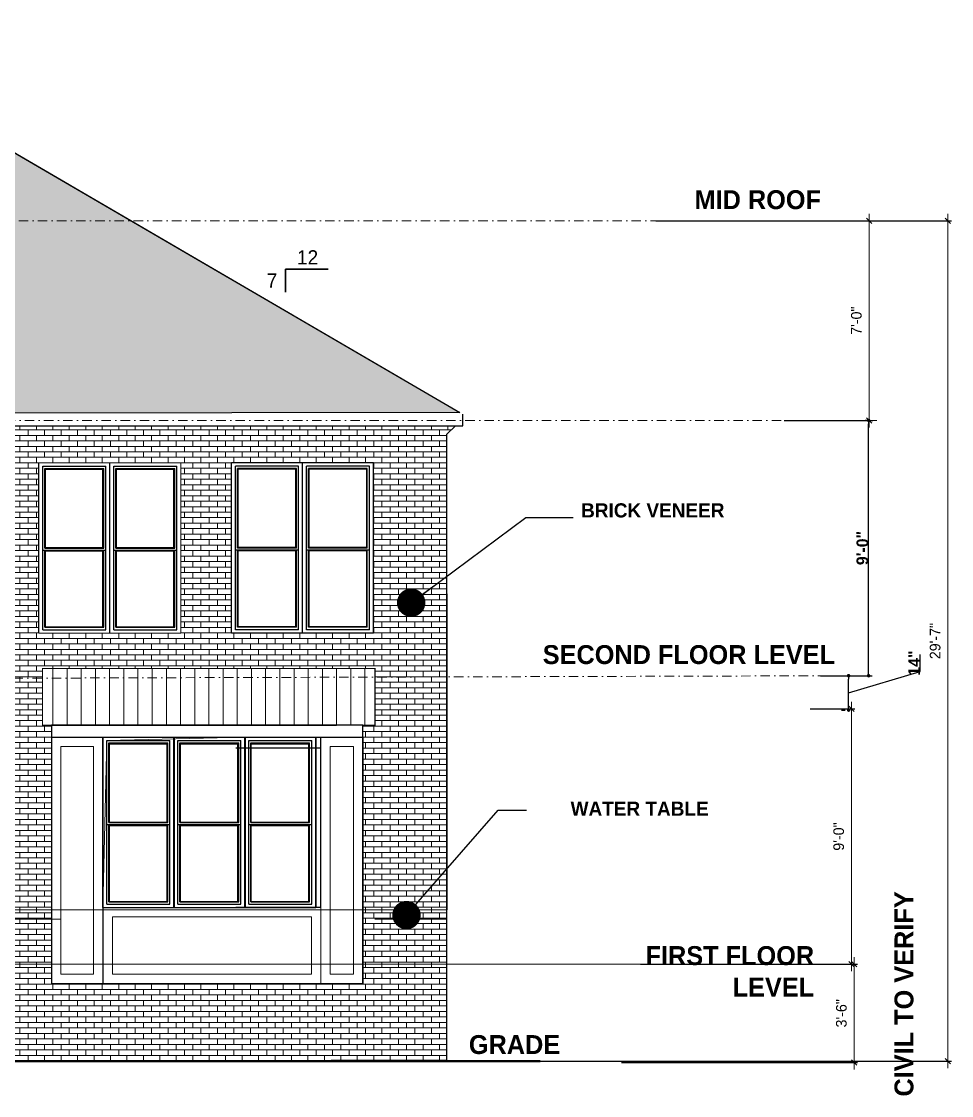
# Model space of a CAD drawing. Extents: x 4834 to 83801, y -13735 to 32221.
# Drawn here: x 12114.5 to 12507.9, y -11950.2 to -11496 of the extents above; entities that cross this region are included whole.
import ezdxf

# ---------------------------------------------------------------- set-up
doc = ezdxf.new("R2010")
doc.units = 0
doc.header["$LTSCALE"] = 8
doc.header["$MEASUREMENT"] = 0
for name, pattern in [('AUDIT_D_160304085750-1', [0]), ('DASHDOT', [1, 0.5, -0.25, 0, -0.25]), ('HIDDEN', [0.375, 0.25, -0.125])]:
    doc.linetypes.add(name, pattern=pattern)
doc.layers.get('0').update_dxf_attribs({"lineweight": 9})
doc.layers.get('DefPoints').update_dxf_attribs({"color": 17})
for name, color, linetype in [('1-N-FRAMING-TXT', 4, 'Continuous'), ('A-WALL-PATT-I', 1, 'Continuous'), ('AC_NOTES', 7, 'Continuous'), ('WINDOWS', 2, 'Continuous')]:
    doc.layers.add(name, color=color, linetype=linetype)
for name, color, linetype, lineweight in [('A-LIGHT+', 133, 'Continuous', 9), ('A-WALL', 7, 'Continuous', 40), ('D-Pavilion', 200, 'AUDIT_D_160304085750-1', 0), ('DIM', 8, 'Continuous', 5), ('DIMENSION', 9, 'Continuous', 9), ('hatch', 8, 'Continuous', 13), ('railing', 23, 'Continuous', 15)]:
    doc.layers.add(name, color=color, linetype=linetype, lineweight=lineweight)
doc.layers.add('ELEVATION', color=7, linetype='Continuous', lineweight=25, true_color=0xdda54b)
doc.layers.add('level', color=7, linetype='HIDDEN', lineweight=15, true_color=0x987172)
doc.layers.add('FT-Text', color=7, linetype='Continuous', true_color=0x4f4527)
doc.styles.add('1-4TXT', font='cityb___.ttf', dxfattribs={"height": 5})
doc.styles.get("Standard").update_dxf_attribs({"font": 'stylu.ttf'})
doc.dimstyles.new('1-4SCALE', dxfattribs={"dimscale": 0.5, "dimtxt": 5, "dimasz": 3, "dimexe": 3, "dimexo": 6, "dimgap": 0.0625, "dimtad": 1, "dimdec": 3, "dimrnd": 0.125, "dimzin": 3, "dimdsep": 46, "dimlunit": 4, "dimtxsty": '1-4TXT', "dimblk1": 'DOT', "dimblk2": 'DOT', "dimsah": 1, "dimcen": 2, "dimadec": 0, "dimazin": 0, "dimtfac": 1, "dimtdec": 3, "dimtofl": 0, "dimtmove": 0, "dimatfit": 3, "dimldrblk": 'DOT', "dimfxl": 1, "dimtolj": 1, "dimtzin": 0, "dimarcsym": 0})
doc.dimstyles.new('Forum 24', dxfattribs={"dimscale": 24, "dimtxt": 0.1875, "dimasz": 0.09375, "dimexe": 0.0625, "dimexo": 0.0625, "dimgap": 0.125, "dimtad": 1, "dimdec": 4, "dimrnd": 1, "dimzin": 7, "dimdsep": 46, "dimlunit": 4, "dimtxsty": 'Standard', "dimblk": 'OBLIQUE', "dimblk1": 'DIMTICK', "dimblk2": 'OBLIQUE', "dimcen": -0.0625, "dimdle": 0.125, "dimclrd": 256, "dimclre": 256, "dimclrt": 256, "dimadec": 0, "dimazin": 0, "dimtfac": 1, "dimtdec": 4, "dimtmove": 1, "dimatfit": 3, "dimfxl": 0.0625, "dimtvp": 1.2, "dimfrac": 2, "dimtolj": 1, "dimtzin": 7, "dimlwd": 13, "dimarcsym": 0})

# ---------------------------------------------------------------- blocks, each defined once
blk = doc.blocks.new('_Dot')
at = {"color": 0, "linetype": 'ByBlock', "lineweight": -2}
blk.add_line((-0.5, 0), (-1, 0), dxfattribs=at)
at = {"color": 0, "linetype": 'ByBlock', "lineweight": 0, "const_width": 0.5}
blk.add_lwpolyline([(-0.25, 0, 1), (0.25, 0, 1)], format="xyb", close=True, dxfattribs=at)
blk = doc.blocks.new('_Oblique')
at = {"color": 0, "linetype": 'ByBlock', "lineweight": -2}
blk.add_line((-0.5, -0.5), (0.5, 0.5), dxfattribs=at)
blk = doc.blocks.new('*D2708')
at = {"layer": 'DefPoints', "color": 0, "transparency": 16777216}
for p in [(12446.60828859363, -11786.71509509522), (12465.5314247376, -11786.71509509522), (12465.53142473769, -11894.71509509522)]:
    blk.add_point(p, dxfattribs=at)
at = {"layer": 'DIM', "lineweight": -2, "transparency": 16777216}
blk.add_line((12448.10828859363, -11786.71509509522), (12467.0314247376, -11786.71509509522), dxfattribs=at)
at = {"layer": 'DIM', "lineweight": 13, "transparency": 16777216}
blk.add_line((12465.5314247376, -11897.71509509522), (12465.5314247376, -11783.71509509522), dxfattribs=at)
at = {"layer": 'DIM', "lineweight": 13, "transparency": 16777216, "xscale": 2.25, "yscale": 2.25, "zscale": 2.25}
for p, rotation in [((12465.5314247376, -11786.71509509522), 90), ((12465.5314247376, -11894.71509509522), 270)]:
    blk.add_blockref('_Oblique', p, dxfattribs=dict(at, rotation=rotation))
at = {"layer": 'DIM', "transparency": 16777216, "insert": (12460.19083176541, -11840.71509509522), "char_height": 4.5, "attachment_point": 5, "rotation": 90}
blk.add_mtext('\\A1;9\'-0"', dxfattribs=at)
blk = doc.blocks.new('DIMTICK')
for p, q in [((-1, 0), (1, -4.440892098500626e-16)), ((0, 1), (0, -1))]:
    blk.add_line(p, q)
at = {"const_width": 0.1414213562373096}
blk.add_lwpolyline([(0.7071067811865477, 0.7071067811865475), (-0.7071067811865475, -0.7071067811865477)], dxfattribs=at)
blk = doc.blocks.new('*D2709')
at = {"layer": 'DefPoints', "color": 0, "linetype": 'ByBlock', "transparency": 16777216}
for p in [(12449.43750943191, -11772.71509509522), (12464.3629805848, -11772.71509509522), (12464.36298058488, -11787.25061460767)]:
    blk.add_point(p, dxfattribs=at)
at = {"layer": 'DIMENSION', "color": 0, "linetype": 'ByBlock', "lineweight": -2, "transparency": 16777216}
for p, q in [((12494.66449747959, -11770.94804165571), (12494.66449747959, -11763.74357403429)), ((12452.43750943191, -11772.71509509522), (12465.8629805848, -11772.71509509522)), ((12464.3629805848, -11779.98285485144), (12494.66449747959, -11770.94804165571)), ((12464.3629805848, -11785.75061460767), (12464.3629805848, -11774.21509509522)), ((12461.36298058488, -11787.25061460767), (12462.8629805848, -11787.25061460767))]:
    blk.add_line(p, q, dxfattribs=at)
at = {"layer": 'DIMENSION', "color": 0, "linetype": 'ByBlock', "lineweight": -2, "transparency": 16777216, "xscale": 1.5, "yscale": 1.5, "zscale": 1.5}
for p, rotation in [((12464.3629805848, -11772.71509509522), 90), ((12464.3629805848, -11787.25061460767), 270)]:
    blk.add_blockref('_Dot', p, dxfattribs=dict(at, rotation=rotation))
at = {"layer": 'DIMENSION', "color": 0, "linetype": 'ByBlock', "transparency": 16777216, "insert": (12492.07409430399, -11767.345807845), "char_height": 5, "attachment_point": 5, "rotation": 90, "style": '1-4TXT'}
blk.add_mtext('\\A1;14"', dxfattribs=at)
blk = doc.blocks.new('*D2710')
at = {"layer": 'DefPoints', "color": 0, "linetype": 'ByBlock', "transparency": 16777216}
for p in [(12472.8139369065, -11664.71509509522), (12476.32786188768, -11664.71509509522), (12455.61296504181, -11772.71509509521)]:
    blk.add_point(p, dxfattribs=at)
at = {"layer": 'DIMENSION', "color": 0, "linetype": 'ByBlock', "lineweight": -2, "transparency": 16777216}
for p, q in [((12473.32786188768, -11664.71509509522), (12471.3139369065, -11664.71509509522)), ((12472.8139369065, -11771.21509509521), (12472.8139369065, -11666.21509509522)), ((12458.61296504181, -11772.71509509521), (12474.3139369065, -11772.71509509521))]:
    blk.add_line(p, q, dxfattribs=at)
at = {"layer": 'DIMENSION', "color": 0, "linetype": 'ByBlock', "lineweight": -2, "transparency": 16777216, "xscale": 1.5, "yscale": 1.5, "zscale": 1.5}
for p, rotation in [((12472.8139369065, -11664.71509509522), 90), ((12472.8139369065, -11772.71509509521), 270)]:
    blk.add_blockref('_Dot', p, dxfattribs=dict(at, rotation=rotation))
at = {"layer": 'DIMENSION', "color": 0, "linetype": 'ByBlock', "transparency": 16777216, "insert": (12470.22976038096, -11718.71509509522), "char_height": 5, "attachment_point": 5, "rotation": 90, "style": '1-4TXT'}
blk.add_mtext('\\A1;9\'-0"', dxfattribs=at)
blk = doc.blocks.new('*D2711')
at = {"layer": 'DefPoints', "color": 0, "transparency": 16777216}
for p in [(12398.45370835178, -11580.38696598858), (12473.08528246497, -11580.38696598858), (12435.5713821489, -11664.71509509522)]:
    blk.add_point(p, dxfattribs=at)
at = {"layer": 'DIM', "lineweight": 13, "transparency": 16777216}
blk.add_line((12473.08528246497, -11667.71509509522), (12473.08528246497, -11577.38696598858), dxfattribs=at)
at = {"layer": 'DIM', "lineweight": -2, "transparency": 16777216}
for p, q in [((12399.95370835178, -11580.38696598858), (12474.58528246497, -11580.38696598858)), ((12437.0713821489, -11664.71509509522), (12474.58528246497, -11664.71509509522))]:
    blk.add_line(p, q, dxfattribs=at)
at = {"layer": 'DIM', "lineweight": 13, "transparency": 16777216, "xscale": 2.25, "yscale": 2.25, "zscale": 2.25}
for p, rotation in [((12473.08528246497, -11580.38696598858), 90), ((12473.08528246497, -11664.71509509522), 270)]:
    blk.add_blockref('_Oblique', p, dxfattribs=dict(at, rotation=rotation))
at = {"layer": 'DIM', "transparency": 16777216, "insert": (12467.6573908105, -11622.5510305419), "char_height": 4.5, "attachment_point": 5, "rotation": 90}
blk.add_mtext('\\A1;7\'-0"', dxfattribs=at)
blk = doc.blocks.new('*D2712')
at = {"layer": 'DefPoints', "color": 0, "transparency": 16777216}
for p in [(12374.77643662776, -11894.71509509522), (12366.74383159896, -11936.21509509522), (12466.65642473761, -11936.21509509522)]:
    blk.add_point(p, dxfattribs=at)
at = {"layer": 'DIM', "lineweight": -2, "transparency": 16777216}
for p, q in [((12376.27643662776, -11894.71509509522), (12468.15642473761, -11894.71509509522)), ((12368.24383159896, -11936.21509509522), (12468.15642473761, -11936.21509509522))]:
    blk.add_line(p, q, dxfattribs=at)
at = {"layer": 'DIM', "lineweight": 13, "transparency": 16777216}
blk.add_line((12466.65642473761, -11891.71509509522), (12466.65642473761, -11939.21509509522), dxfattribs=at)
at = {"layer": 'DIM', "lineweight": 13, "transparency": 16777216, "xscale": 2.25, "yscale": 2.25, "zscale": 2.25}
for p, rotation in [((12466.65642473761, -11894.71509509522), 90), ((12466.65642473761, -11936.21509509522), 270)]:
    blk.add_blockref('_Oblique', p, dxfattribs=dict(at, rotation=rotation))
at = {"layer": 'DIM', "transparency": 16777216, "insert": (12461.32242034522, -11915.46509509522), "char_height": 4.5, "attachment_point": 5, "rotation": 90}
blk.add_mtext('\\A1;3\'-6"', dxfattribs=at)
blk = doc.blocks.new('*D2713')
at = {"layer": 'DefPoints', "color": 0, "transparency": 16777216}
for p in [(12381.3459320087, -11580.38696598858), (11992.35349772622, -11935.71509509522), (12506.39225680214, -11935.71509509522)]:
    blk.add_point(p, dxfattribs=at)
at = {"layer": 'DIM', "lineweight": 13, "transparency": 16777216}
blk.add_line((12506.39225680214, -11577.38696598858), (12506.39225680214, -11938.71509509522), dxfattribs=at)
at = {"layer": 'DIM', "lineweight": -2, "transparency": 16777216}
for p, q in [((12382.8459320087, -11580.38696598858), (12507.89225680214, -11580.38696598858)), ((11993.85349772622, -11935.71509509522), (12507.89225680214, -11935.71509509522))]:
    blk.add_line(p, q, dxfattribs=at)
at = {"layer": 'DIM', "lineweight": 13, "transparency": 16777216, "xscale": 2.25, "yscale": 2.25, "zscale": 2.25}
for p, rotation in [((12506.39225680214, -11580.38696598858), 90), ((12506.39225680214, -11935.71509509522), 270)]:
    blk.add_blockref('_Oblique', p, dxfattribs=dict(at, rotation=rotation))
at = {"layer": 'DIM', "transparency": 16777216, "insert": (12500.98083659716, -11758.0510305419), "char_height": 4.5, "attachment_point": 5, "rotation": 90}
blk.add_mtext('\\A1;29\'-7"', dxfattribs=at)

msp = doc.modelspace()

# ---------------------------------------------------------------- hatches: boundary and pattern name
at = {"layer": 'A-LIGHT+'}
h = msp.add_hatch(dxfattribs=at)
h.set_pattern_fill('_USER', color=1, scale=6, angle=90, pattern_type=0)
h.set_pattern_definition([(90, (-11656.20085578903, 341.3856901252543), (-6, 3.673940397442059e-16), [])])
h.paths.add_polyline_path([(12123.44589708126, -11793.67620018803), (12123.44589708126, -11769.67620018803), (12264.04591706365, -11769.67620018803), (12264.04591706365, -11793.64682631501), (12258.97146380728, -11793.64682631501)])
at = {"layer": 'A-WALL-PATT-I', "lineweight": 0, "ltscale": 0.5}
h = msp.add_hatch(dxfattribs=at)
h.set_pattern_fill('AR-BRSTD', color=8, scale=0.87)
h.set_pattern_definition([(0, (0, 0), (0, 2.32029), []), (90, (0, 0), (-3.48, 2.32029), [2.32029, -2.32029])])
h.paths.add_polyline_path([(12258.97146380728, -11902.96915370772), (12127.23039069456, -11902.96915370772), (12127.23039069456, -11793.67620018803), (12258.97146380728, -11793.67620018803)], flags=16)
h.paths.add_polyline_path([(12123.44589708126, -11793.67620018803), (12123.44589708126, -11769.67620018803), (12264.04591706365, -11769.67620018803), (12264.04591706365, -11793.64682631501), (12258.97146380728, -11793.64682631501)], flags=16)
h.paths.add_polyline_path([(12263.3508150938, -11754.65259509521), (12203.3508150938, -11754.65259509521), (12203.3508150938, -11682.61705007152), (12263.3508150938, -11682.61705007152)], flags=16)
h.paths.add_polyline_path([(12181.88468573727, -11754.65259509521), (12121.88468573727, -11754.65259509521), (12121.88468573727, -11682.61705007152), (12181.88468573727, -11682.61705007152)], flags=16)
h.paths.add_polyline_path([(12294.39521540936, -11935.10816381559), (12294.39521540936, -11670.54449740053), (12298.12996503824, -11667.05069936061), (12098.39496309084, -11667.05069936061), (12098.39496309084, -11871.67451452649), (12100.92701916, -11871.67451452649), (12100.92701916, -11875.92150486411), (12098.39496309084, -11875.92150486411), (12098.39496309084, -11935.71509509521)])
at = {"layer": 'hatch', "linetype": 'ByBlock'}
h = msp.add_hatch(dxfattribs=at)
h.set_pattern_fill('AR-RSHKE', color=36, scale=0.65, style=0)
h.set_pattern_definition([(0, (-2408.646115799202, -17855.03662917204), (16.575, 7.800000000000001), [3.9, -3.25, 4.55, -1.95, 5.850000000000001, -2.6]), (0, (-2404.746115799202, -17854.71162917204), (16.575, 7.800000000000001), [3.25, -12.35, 2.6, -3.9]), (0, (-2396.946115799202, -17855.52412917204), (16.575, 7.800000000000001), [1.95, -20.15]), (90, (-2408.646115799202, -17855.03662917204), (-5.525, 7.800000000000001), [7.475000000000001, -23.725]), (90, (-2404.746115799202, -17855.03662917204), (-5.525, 7.800000000000001), [7.3125, -23.8875]), (90, (-2401.496115799202, -17855.03662917204), (-5.525, 7.800000000000001), [6.825, -24.375]), (90, (-2396.946115799202, -17855.52412917204), (-5.525, 7.800000000000001), [7.475000000000001, -23.725]), (90, (-2394.996115799202, -17855.52412917204), (-5.525, 7.800000000000001), [7.475000000000001, -23.725]), (90, (-2389.146115799202, -17855.03662917204), (-5.525, 7.800000000000001), [7.15, -24.05])])
h.paths.add_polyline_path([(12299.86332516934, -11661.40234084454), (12016.35554874269, -11496.02280459567), (11734.54491400301, -11496.26318955697), (11574.21637767818, -11589.78816907979), (11698.097539947, -11662.05218040327), (11852.99032430147, -11662.05218040327), (11982.26561507243, -11586.64159412021), (12107.03089506339, -11661.66950266882)])

# ---------------------------------------------------------------- linework, layer by layer
at = {"layer": '1-N-FRAMING-TXT'}
for p, q in [((12258.97146380728, -11793.67620018803), (12127.23039069456, -11793.67620018803)), ((12127.23039069456, -11902.96915370772), (12258.97146380728, -11902.96915370772))]:
    msp.add_line(p, q, dxfattribs=at)
at = {"layer": 'A-LIGHT+'}
for points in [[(12299.86332516934, -11661.40234084454), (12016.35554874269, -11496.02280459567), (11734.54491400301, -11496.26318955697), (11574.21637767818, -11589.78816907979), (11698.097539947, -11662.05218040327), (11852.99032430147, -11662.05218040327), (11982.26561507243, -11586.64159412021), (12107.03089506339, -11661.66950266882)], [(12294.39521540936, -11935.10816381559), (12294.39521540936, -11670.54449740053), (12298.12996503824, -11667.05069936061), (12098.39496309084, -11667.05069936061), (12098.39496309084, -11871.67451452649), (12100.92701916, -11871.67451452649), (12100.92701916, -11875.92150486411), (12098.39496309084, -11875.92150486411), (12098.39496309084, -11935.71509509521)], [(12258.97146380728, -11902.96915370772), (12127.23039069456, -11902.96915370772), (12127.23039069456, -11793.67620018803), (12258.97146380728, -11793.67620018803)]]:
    msp.add_lwpolyline(points, close=True, dxfattribs=at)
at = {"layer": 'AC_NOTES', "lineweight": 30}
for p, q in [((12244.18854742009, -11600.76775686647), (12226.18854742009, -11600.76775686647)), ((12226.18854742009, -11600.76775686647), (12226.18854742009, -11610.51775686647))]:
    msp.add_line(p, q, dxfattribs=at)
at = {"layer": 'D-Pavilion', "color": 252, "lineweight": 0}
msp.add_line((12458.18041824516, -11894.71509509521), (11456.33521540937, -11894.71509509524), dxfattribs=at)
at = {"layer": 'DIM'}
for points in [[(12181.88468573727, -11754.65259509521), (12121.88468573727, -11754.65259509521), (12121.88468573727, -11682.61705007152), (12181.88468573727, -11682.61705007152)], [(12151.88468573727, -11754.65259509521), (12121.88468573727, -11754.65259509521), (12121.88468573727, -11682.61705007152), (12151.88468573727, -11682.61705007152)], [(12151.88468573727, -11754.65259509521), (12121.88468573727, -11754.65259509521), (12121.88468573727, -11682.61705007152), (12151.88468573727, -11682.61705007152)], [(12263.3508150938, -11754.65259509521), (12203.3508150938, -11754.65259509521), (12203.3508150938, -11682.61705007152), (12263.3508150938, -11682.61705007152)], [(12233.3508150938, -11754.65259509521), (12203.3508150938, -11754.65259509521), (12203.3508150938, -11682.61705007152), (12233.3508150938, -11682.61705007152)], [(12239.21574322681, -11870.71509509521), (12148.98090007958, -11870.71509509521), (12148.98090007958, -11798.67955007152), (12239.21574322681, -11798.67955007152)], [(12208.98090007958, -11870.71509509521), (12148.98090007958, -11870.71509509521), (12150.64707306536, -11800.12356665919), (12208.98090007958, -11798.67955007152)], [(12178.98090007958, -11870.71509509521), (12148.98090007958, -11870.71509509521), (12148.98090007958, -11798.67955007152), (12178.98090007958, -11798.67955007152)], [(12239.21574322681, -11870.71509509521), (12148.98090007958, -11870.71509509521), (12148.98090007958, -11798.67955007152), (12239.21574322681, -11798.67955007152)]]:
    msp.add_lwpolyline(points, close=True, dxfattribs=at)
at = {"layer": 'ELEVATION'}
for p, q in [((12016.35554874269, -11496.02280459567), (12299.86332516934, -11661.40234084454)), ((12286.84545237618, -11732.53198005937), (12286.83422317943, -11732.53198005937))]:
    msp.add_line(p, q, dxfattribs=at)
at = {"layer": 'ELEVATION', "color": 6}
for p, q in [((12298.12996503824, -11667.05069936061), (12301.16149592564, -11667.05069936061)), ((12294.39521540936, -11738.11766465618), (12294.39521540936, -11871.67451452649)), ((12127.23039069456, -11793.67620018803), (12127.23039069456, -11902.96915370772)), ((12258.97146380728, -11902.96915370772), (12258.97146380728, -11793.67620018803)), ((12127.23039069456, -11798.67955007152), (12258.97146380728, -11798.67955007152))]:
    msp.add_line(p, q, dxfattribs=at)
at = {"layer": 'ELEVATION'}
for points in [[(12299.86332516934, -11661.40234084454), (12107.03089506339, -11661.66950266882)], [(12107.16739672944, -11667.05069936061), (12298.12996503824, -11667.05069936061)], [(12121.88468573727, -11754.65259509521), (12121.88468573727, -11682.61705007152)], [(12151.88468573727, -11754.65259509521), (12151.88468573727, -11682.61705007152)], [(12151.88468573727, -11754.65259509521), (12151.88468573727, -11682.61705007152)], [(12151.88468573727, -11754.65259509521), (12151.88468573727, -11682.61705007152)], [(12203.3508150938, -11754.65259509521), (12203.3508150938, -11682.61705007152)], [(12233.3508150938, -11682.61705007152), (12203.3508150938, -11682.61705007152)], [(12203.3508150938, -11754.65259509521), (12203.3508150938, -11682.61705007152)], [(12233.3508150938, -11754.65259509521), (12233.3508150938, -11682.61705007152)], [(12263.3508150938, -11682.61705007152), (12233.3508150938, -11682.61705007152)], [(12233.3508150938, -11754.65259509521), (12233.3508150938, -11682.61705007152)], [(12233.3508150938, -11754.65259509521), (12233.3508150938, -11682.61705007152)], [(12263.3508150938, -11754.65259509521), (12263.3508150938, -11682.61705007152)], [(12233.3508150938, -11754.65259509521), (12203.3508150938, -11754.65259509521)], [(12263.3508150938, -11754.65259509521), (12233.3508150938, -11754.65259509521)], [(12148.98090007958, -11870.71509509521), (12148.98090007958, -11798.67955007152)], [(12148.98090007958, -11798.67955007152), (12178.98090007958, -11798.67955007152)], [(12148.98090007958, -11870.71509509521), (12148.98090007958, -11798.67955007152)], [(12148.98090007958, -11798.67955007152), (12205.14336808299, -11798.67955007152)], [(12148.98090007958, -11870.71509509521), (12148.98090007958, -11798.67955007152)], [(12148.98090007958, -11798.67955007152), (12178.98090007958, -11798.67955007152)], [(12178.95707492735, -11870.71509509521), (12178.95707492735, -11798.67955007152)], [(12178.98090007958, -11870.71509509521), (12178.98090007958, -11798.67955007152)], [(12178.98090007958, -11798.67955007152), (12208.98090007958, -11798.67955007152)], [(12178.98090007958, -11870.71509509521), (12178.98090007958, -11798.67955007152)], [(12179.23956837903, -11870.71509509521), (12179.23956837903, -11798.67955007152)], [(12208.95707492735, -11870.71509509521), (12208.95707492735, -11798.67955007152)], [(12208.95707492735, -11798.67955007152), (12238.95707492735, -11798.67955007152)], [(12208.98090007958, -11870.71509509521), (12208.98090007958, -11798.67955007152)], [(12209.23956837903, -11870.71509509521), (12209.23956837903, -11798.67955007152)], [(12238.95707492735, -11870.71509509521), (12238.95707492735, -11798.67955007152)], [(12239.21574322681, -11870.71509509521), (12239.21574322681, -11798.67955007152)], [(12241.14336808299, -11870.71509509521), (12241.14336808299, -11798.67955007152)], [(12241.14336808299, -11803.37528426688), (12205.14336808299, -11803.37528426688)], [(12148.98090007958, -11870.71509509521), (12178.98090007958, -11870.71509509521)], [(12148.98090007958, -11870.71509509521), (12205.14336808299, -11870.71509509521)], [(12148.98090007958, -11870.71509509521), (12178.98090007958, -11870.71509509521)], [(12178.98090007958, -11870.71509509521), (12208.98090007958, -11870.71509509521)], [(12241.14336808299, -11870.71509509521), (12205.14336808299, -11870.71509509521)], [(12208.95707492735, -11870.71509509521), (12238.95707492735, -11870.71509509521)]]:
    msp.add_lwpolyline(points, dxfattribs=at)
at = {"layer": 'ELEVATION', "color": 6}
for points in [[(12301.16149592564, -11667.05069936061), (12301.16149592564, -11662.05218040327)], [(12294.39521540936, -11722.6811248942), (12294.39521540936, -11670.54449740053), (12298.12996503824, -11667.05069936061)]]:
    msp.add_lwpolyline(points, dxfattribs=at)
at = {"layer": 'ELEVATION', "color": 6, "const_width": 0.5}
msp.add_lwpolyline([(12294.39521540936, -11675.51133919413), (12294.39521540936, -11935.10816381559)], dxfattribs=at)
for points in [[(12123.44589708126, -11793.67620018803), (12123.44589708126, -11769.67620018803), (12264.04591706365, -11769.67620018803), (12264.04591706365, -11793.64682631501), (12258.97146380728, -11793.64682631501)], [(12148.98090007958, -11902.96915370772), (12127.23039069456, -11902.96915370772), (12127.23039069456, -11798.67955007152), (12148.98090007958, -11798.67955007152)], [(12241.14336808299, -11902.96915370772), (12258.97146380728, -11902.96915370772), (12258.97146380728, -11798.67955007152), (12241.14336808299, -11798.67955007152)], [(12241.14336808299, -11902.96915370772), (12148.98090007958, -11902.96915370772), (12148.98090007958, -11870.71509509521), (12241.14336808299, -11870.71509509521)]]:
    msp.add_lwpolyline(points, close=True, dxfattribs=at)
at = {"layer": 'ELEVATION', "linetype": 'ByBlock', "const_width": 1}
msp.add_lwpolyline([(12334.01531729007, -11935.71509509521), (12018.39521540936, -11935.71509509521)], dxfattribs=at)
at = {"layer": 'hatch', "linetype": 'ByBlock'}
for p, q in [((12148.98090007958, -11870.71509509521), (12148.98090007958, -11902.96915370772)), ((12241.14336808299, -11870.71509509521), (12241.14336808299, -11902.96915370772))]:
    msp.add_line(p, q, dxfattribs=at)
at = {"layer": 'hatch', "color": 1, "linetype": 'ByBlock'}
for points in [[(12144.98090007958, -11898.96915370772), (12131.23039069456, -11898.96915370772), (12131.23039069456, -11802.67955007152), (12144.98090007958, -11802.67955007152)], [(12245.14336808299, -11898.96915370772), (12254.97146380728, -11898.96915370772), (12254.97146380728, -11802.67955007152), (12245.14336808299, -11802.67955007152)], [(12237.14336808299, -11898.96915370772), (12152.98090007958, -11898.96915370772), (12152.98090007958, -11874.71509509521), (12237.14336808299, -11874.71509509521)]]:
    msp.add_lwpolyline(points, close=True, dxfattribs=at)
at = {"layer": 'level', "linetype": 'DASHDOT'}
for p, q in [((12449.43750943191, -11580.38696598857), (11431.13957999469, -11580.38696598857)), ((12476.3278618877, -11664.71509509521), (11550.19817998282, -11664.71509509521)), ((12455.33347677318, -11772.71509509521), (11525.77695337338, -11775.53121270422))]:
    msp.add_line(p, q, dxfattribs=at)
at = {"layer": 'railing'}
for points in [[(12286.26719309099, -11871.67451452649), (12098.39496309084, -11871.67451452649)], [(12264.00717859956, -11871.67451452649), (12294.39521540936, -11871.67451452649)], [(12131.08871026068, -11875.67451452649), (12098.39496309084, -11875.67451452649)], [(12264.00717859956, -11875.67451452649), (12294.39521540936, -11875.67451452649)]]:
    msp.add_lwpolyline(points, dxfattribs=at)
at = {"layer": 'WINDOWS'}
for p, q in [((12150.21851275149, -11753.31965670658), (12150.21851275149, -11684.06106665919)), ((12180.21851275149, -11753.31965670658), (12180.21851275149, -11684.06106665919)), ((12205.01698807958, -11753.31965670658), (12205.01698807958, -11684.06106665919)), ((12235.01698807958, -11753.31965670658), (12235.01698807958, -11684.06106665919)), ((12177.3147270938, -11869.38215670658), (12177.3147270938, -11800.12356665919)), ((12207.3147270938, -11869.38215670658), (12207.3147270938, -11800.12356665919)), ((12237.29090194157, -11869.38215670658), (12237.29090194157, -11800.12356665919))]:
    msp.add_line(p, q, dxfattribs=at)
for points in [[(12123.55085872305, -11753.31965670658), (12123.55085872305, -11684.06106665919)], [(12123.55085872305, -11684.06106665919), (12150.21851275149, -11684.06106665919)], [(12124.43948431546, -11718.73316381559), (12124.43948431546, -11685.06077045066)], [(12124.43948431546, -11685.06077045066), (12149.32988715907, -11685.06077045066)], [(12124.66164071357, -11718.51100741749), (12124.66164071357, -11685.39400504782)], [(12124.66164071357, -11685.39400504782), (12148.99665256191, -11685.39400504782)], [(12148.99665256191, -11718.51100741749), (12148.99665256191, -11685.39400504782)], [(12149.32988715907, -11718.73316381559), (12149.32988715907, -11685.06077045066)], [(12150.21851275149, -11753.31965670658), (12150.21851275149, -11684.06106665919)], [(12153.55085872305, -11753.31965670658), (12153.55085872305, -11684.06106665919)], [(12153.55085872305, -11684.06106665919), (12180.21851275149, -11684.06106665919)], [(12154.43948431546, -11718.73316381559), (12154.43948431546, -11685.06077045066)], [(12154.43948431546, -11685.06077045066), (12179.32988715907, -11685.06077045066)], [(12154.66164071357, -11718.51100741749), (12154.66164071357, -11685.39400504782)], [(12154.66164071357, -11685.39400504782), (12178.99665256191, -11685.39400504782)], [(12178.99665256191, -11718.51100741749), (12178.99665256191, -11685.39400504782)], [(12179.32988715907, -11718.73316381559), (12179.32988715907, -11685.06077045066)], [(12180.21851275149, -11753.31965670658), (12180.21851275149, -11684.06106665919)], [(12231.68464210802, -11684.06106665919), (12205.01698807958, -11684.06106665919)], [(12205.01698807958, -11753.31965670658), (12205.01698807958, -11684.06106665919)], [(12230.7960165156, -11685.06077045066), (12205.905613672, -11685.06077045066)], [(12205.905613672, -11718.73316381559), (12205.905613672, -11685.06077045066)], [(12230.57386011749, -11685.39400504782), (12206.23884826915, -11685.39400504782)], [(12206.23884826915, -11718.51100741749), (12206.23884826915, -11685.39400504782)], [(12230.57386011749, -11718.51100741749), (12230.57386011749, -11685.39400504782)], [(12230.7960165156, -11718.73316381559), (12230.7960165156, -11685.06077045066)], [(12231.68464210802, -11753.31965670658), (12231.68464210802, -11684.06106665919)], [(12261.68464210802, -11684.06106665919), (12235.01698807958, -11684.06106665919)], [(12235.01698807958, -11753.31965670658), (12235.01698807958, -11684.06106665919)], [(12260.7960165156, -11685.06077045066), (12235.905613672, -11685.06077045066)], [(12235.905613672, -11718.73316381559), (12235.905613672, -11685.06077045066)], [(12260.57386011749, -11685.39400504782), (12236.23884826915, -11685.39400504782)], [(12236.23884826915, -11718.51100741749), (12236.23884826915, -11685.39400504782)], [(12260.57386011749, -11718.51100741749), (12260.57386011749, -11685.39400504782)], [(12260.7960165156, -11718.73316381559), (12260.7960165156, -11685.06077045066)], [(12261.68464210802, -11753.31965670658), (12261.68464210802, -11684.06106665919)], [(12124.43948431546, -11718.73316381559), (12149.32988715907, -11718.73316381559)], [(12124.66164071357, -11718.51100741749), (12148.99665256191, -11718.51100741749)], [(12154.43948431546, -11718.73316381559), (12179.32988715907, -11718.73316381559)], [(12154.66164071357, -11718.51100741749), (12178.99665256191, -11718.51100741749)], [(12230.7960165156, -11718.73316381559), (12205.905613672, -11718.73316381559)], [(12230.57386011749, -11718.51100741749), (12206.23884826915, -11718.51100741749)], [(12260.7960165156, -11718.73316381559), (12235.905613672, -11718.73316381559)], [(12260.57386011749, -11718.51100741749), (12236.23884826915, -11718.51100741749)], [(12123.55085872305, -11719.621789408), (12150.21851275149, -11719.621789408)], [(12124.43948431546, -11752.20887471607), (12124.43948431546, -11719.621789408)], [(12124.66164071357, -11752.09779651701), (12124.66164071357, -11719.95502400516)], [(12124.66164071357, -11719.95502400516), (12148.99665256191, -11719.95502400516)], [(12148.99665256191, -11752.09779651701), (12148.99665256191, -11719.95502400516)], [(12149.32988715907, -11752.20887471607), (12149.32988715907, -11719.621789408)], [(12153.55085872305, -11719.621789408), (12180.21851275149, -11719.621789408)], [(12154.43948431546, -11752.20887471607), (12154.43948431546, -11719.621789408)], [(12154.66164071357, -11752.09779651701), (12154.66164071357, -11719.95502400516)], [(12154.66164071357, -11719.95502400516), (12178.99665256191, -11719.95502400516)], [(12178.99665256191, -11752.09779651701), (12178.99665256191, -11719.95502400516)], [(12179.32988715907, -11752.20887471607), (12179.32988715907, -11719.621789408)], [(12231.68464210802, -11719.621789408), (12205.01698807958, -11719.621789408)], [(12205.905613672, -11752.20887471607), (12205.905613672, -11719.621789408)], [(12230.57386011749, -11719.95502400516), (12206.23884826915, -11719.95502400516)], [(12206.23884826915, -11752.09779651701), (12206.23884826915, -11719.95502400516)], [(12230.57386011749, -11752.09779651701), (12230.57386011749, -11719.95502400516)], [(12230.7960165156, -11752.20887471607), (12230.7960165156, -11719.621789408)], [(12261.68464210802, -11719.621789408), (12235.01698807958, -11719.621789408)], [(12235.905613672, -11752.20887471607), (12235.905613672, -11719.621789408)], [(12260.57386011749, -11719.95502400516), (12236.23884826915, -11719.95502400516)], [(12236.23884826915, -11752.09779651701), (12236.23884826915, -11719.95502400516)], [(12260.57386011749, -11752.09779651701), (12260.57386011749, -11719.95502400516)], [(12260.7960165156, -11752.20887471607), (12260.7960165156, -11719.621789408)], [(12123.55085872305, -11753.31965670658), (12150.21851275149, -11753.31965670658)], [(12124.43948431546, -11752.20887471607), (12149.32988715907, -11752.20887471607)], [(12124.66164071357, -11752.09779651701), (12148.99665256191, -11752.09779651701)], [(12153.55085872305, -11753.31965670658), (12180.21851275149, -11753.31965670658)], [(12154.43948431546, -11752.20887471607), (12179.32988715907, -11752.20887471607)], [(12154.66164071357, -11752.09779651701), (12178.99665256191, -11752.09779651701)], [(12231.68464210802, -11753.31965670658), (12205.01698807958, -11753.31965670658)], [(12230.7960165156, -11752.20887471607), (12205.905613672, -11752.20887471607)], [(12230.57386011749, -11752.09779651701), (12206.23884826915, -11752.09779651701)], [(12261.68464210802, -11753.31965670658), (12235.01698807958, -11753.31965670658)], [(12260.7960165156, -11752.20887471607), (12235.905613672, -11752.20887471607)], [(12260.57386011749, -11752.09779651701), (12236.23884826915, -11752.09779651701)], [(12150.64707306536, -11869.38215670658), (12150.64707306536, -11800.12356665919)], [(12150.64707306536, -11800.12356665919), (12177.3147270938, -11800.12356665919)], [(12177.3147270938, -11869.38215670658), (12177.3147270938, -11800.12356665919)], [(12180.62324791313, -11869.38215670658), (12180.62324791313, -11800.12356665919)], [(12180.64707306536, -11869.38215670658), (12180.64707306536, -11800.12356665919)], [(12180.64707306536, -11800.12356665919), (12207.3147270938, -11800.12356665919)], [(12207.3147270938, -11869.38215670658), (12207.3147270938, -11800.12356665919)], [(12210.62324791313, -11869.38215670658), (12210.62324791313, -11800.12356665919)], [(12210.62324791313, -11800.12356665919), (12237.29090194157, -11800.12356665919)], [(12237.29090194157, -11869.38215670658), (12237.29090194157, -11800.12356665919)], [(12151.53569865778, -11834.79566381559), (12151.53569865778, -11801.12327045066)], [(12151.53569865778, -11801.12327045066), (12176.42610150138, -11801.12327045066)], [(12151.75785505588, -11834.57350741749), (12151.75785505588, -11801.45650504782)], [(12151.75785505588, -11801.45650504782), (12176.09286690423, -11801.45650504782)], [(12176.09286690423, -11834.57350741749), (12176.09286690423, -11801.45650504782)], [(12176.42610150138, -11834.79566381559), (12176.42610150138, -11801.12327045066)], [(12181.51187350555, -11834.79566381559), (12181.51187350555, -11801.12327045066)], [(12181.53569865778, -11834.79566381559), (12181.53569865778, -11801.12327045066)], [(12181.53569865778, -11801.12327045066), (12206.42610150138, -11801.12327045066)], [(12181.73402990366, -11834.57350741749), (12181.73402990366, -11801.45650504782)], [(12181.75785505588, -11834.57350741749), (12181.75785505588, -11801.45650504782)], [(12181.75785505588, -11801.45650504782), (12206.09286690423, -11801.45650504782)], [(12206.09286690423, -11834.57350741749), (12206.09286690423, -11801.45650504782)], [(12206.42610150138, -11834.79566381559), (12206.42610150138, -11801.12327045066)], [(12211.51187350555, -11834.79566381559), (12211.51187350555, -11801.12327045066)], [(12211.51187350555, -11801.12327045066), (12236.40227634915, -11801.12327045066)], [(12211.73402990366, -11834.57350741749), (12211.73402990366, -11801.45650504782)], [(12211.73402990366, -11801.45650504782), (12236.069041752, -11801.45650504782)], [(12236.069041752, -11834.57350741749), (12236.069041752, -11801.45650504782)], [(12236.40227634915, -11834.79566381559), (12236.40227634915, -11801.12327045066)], [(12150.64707306536, -11835.684289408), (12177.3147270938, -11835.684289408)], [(12151.53569865778, -11834.79566381559), (12176.42610150138, -11834.79566381559)], [(12151.53569865778, -11868.27137471607), (12151.53569865778, -11835.684289408)], [(12151.75785505588, -11834.57350741749), (12176.09286690423, -11834.57350741749)], [(12151.75785505588, -11868.16029651701), (12151.75785505588, -11836.01752400516)], [(12151.75785505588, -11836.01752400516), (12176.09286690423, -11836.01752400516)], [(12176.09286690423, -11868.16029651701), (12176.09286690423, -11836.01752400516)], [(12176.42610150138, -11868.27137471607), (12176.42610150138, -11835.684289408)], [(12180.64707306536, -11835.684289408), (12207.3147270938, -11835.684289408)], [(12181.51187350555, -11868.27137471607), (12181.51187350555, -11835.684289408)], [(12181.53569865778, -11834.79566381559), (12206.42610150138, -11834.79566381559)], [(12181.53569865778, -11868.27137471607), (12181.53569865778, -11835.684289408)], [(12181.73402990366, -11868.16029651701), (12181.73402990366, -11836.01752400516)], [(12181.75785505588, -11834.57350741749), (12206.09286690423, -11834.57350741749)], [(12181.75785505588, -11868.16029651701), (12181.75785505588, -11836.01752400516)], [(12181.75785505588, -11836.01752400516), (12206.09286690423, -11836.01752400516)], [(12206.09286690423, -11868.16029651701), (12206.09286690423, -11836.01752400516)], [(12206.42610150138, -11868.27137471607), (12206.42610150138, -11835.684289408)], [(12210.62324791313, -11835.684289408), (12237.29090194157, -11835.684289408)], [(12211.51187350555, -11834.79566381559), (12236.40227634915, -11834.79566381559)], [(12211.51187350555, -11868.27137471607), (12211.51187350555, -11835.684289408)], [(12211.73402990366, -11834.57350741749), (12236.069041752, -11834.57350741749)], [(12211.73402990366, -11868.16029651701), (12211.73402990366, -11836.01752400516)], [(12211.73402990366, -11836.01752400516), (12236.069041752, -11836.01752400516)], [(12236.069041752, -11868.16029651701), (12236.069041752, -11836.01752400516)], [(12236.40227634915, -11868.27137471607), (12236.40227634915, -11835.684289408)], [(12151.53569865778, -11868.27137471607), (12176.42610150138, -11868.27137471607)], [(12151.75785505588, -11868.16029651701), (12176.09286690423, -11868.16029651701)], [(12181.53569865778, -11868.27137471607), (12206.42610150138, -11868.27137471607)], [(12181.75785505588, -11868.16029651701), (12206.09286690423, -11868.16029651701)], [(12211.51187350555, -11868.27137471607), (12236.40227634915, -11868.27137471607)], [(12211.73402990366, -11868.16029651701), (12236.069041752, -11868.16029651701)], [(12150.64707306536, -11869.38215670658), (12177.3147270938, -11869.38215670658)], [(12180.64707306536, -11869.38215670658), (12207.3147270938, -11869.38215670658)], [(12210.62324791313, -11869.38215670658), (12237.29090194157, -11869.38215670658)]]:
    msp.add_lwpolyline(points, dxfattribs=at)

# ---------------------------------------------------------------- texts
at = {"layer": 'A-WALL', "insert": (12231.07454493455, -11592.7590434787), "char_height": 6, "attachment_point": 1}
msp.add_mtext('12', dxfattribs=at)
at = {"layer": 'A-WALL', "insert": (12218.2504556699, -11602.56944773364), "char_height": 6, "width": 5.209370424597364, "attachment_point": 1}
msp.add_mtext('7', dxfattribs=at)
at = {"layer": 'FT-Text', "ltscale": 0.25, "char_height": 6, "width": 112.9418406952927, "attachment_point": 1, "style": '1-4TXT'}
for s, insert in [('BRICK VENEER', (12351.23208283058, -11699.78393566401)), ('WATER TABLE', (12346.79142773197, -11825.94471609))]:
    msp.add_mtext(s, dxfattribs=dict(at, insert=insert))
at = {"layer": 'level', "ltscale": 0.25, "char_height": 8, "style": '1-4TXT'}
for s, insert, width, attachment_point in [('MID ROOF', (12452.67193051221, -11567.38125363414), 84.23207161082155, 3), ('SECOND FLOOR LEVEL', (12458.61650492637, -11759.76901102079), 144.7421276146188, 3), ('FIRST FLOOR LEVEL', (12449.79057505649, -11887.05584961434), 84.23207161082155, 3), ('GRADE', (12303.73485935427, -11924.68989635534), 84.23207161082155, 1)]:
    msp.add_mtext(s, dxfattribs=dict(at, insert=insert, width=width, attachment_point=attachment_point))
at = {"layer": 'level', "ltscale": 0.25, "insert": (12483.77077877617, -11863.90213594609), "char_height": 8, "width": 91.23214525868298, "attachment_point": 3, "rotation": 90, "style": '1-4TXT'}
msp.add_mtext('CIVIL TO VERIFY', dxfattribs=at)

# ---------------------------------------------------------------- dimensions: what is measured, and where the dimension line sits
at = {"layer": 'DIM'}
for base, p1, p2, picture, middle in [((12506.39225680214, -11935.71509509522), (12381.34593200869, -11580.38696598857), (11992.35349772621, -11935.71509509522), '*D2713', (12500.98083659716, -11758.0510305419)), ((12473.08528246497, -11580.38696598858), (12435.57138214889, -11664.71509509521), (12398.45370835178, -11580.38696598857), '*D2711', (12467.6573908105, -11622.5510305419)), ((12465.5314247376, -11786.71509509522), (12465.53142473768, -11894.71509509521), (12446.60828859362, -11786.71509509521), '*D2708', (12460.19083176541, -11840.71509509522)), ((12466.65642473761, -11936.21509509522), (12374.77643662776, -11894.71509509521), (12366.74383159895, -11936.21509509521), '*D2712', (12461.32242034522, -11915.46509509522))]:
    dim = msp.add_linear_dim(base=base, p1=p1, p2=p2, angle=90, dimstyle='Forum 24', dxfattribs=at)
    dim.commit()
    dim.dimension.update_dxf_attribs({"geometry": picture, "text_midpoint": middle})
at = {"layer": 'DIMENSION', "linetype": 'ByBlock'}
dim = msp.add_linear_dim(base=(12472.8139369065, -11664.71509509522), p1=(12455.6129650418, -11772.71509509521), p2=(12476.32786188767, -11664.71509509521), angle=90, dimstyle='1-4SCALE', override={"dimtmove": 1}, dxfattribs=at)
dim.commit()
dim.dimension.update_dxf_attribs({"geometry": '*D2710', "text_midpoint": (12470.22976038096, -11718.71509509522)})
dim = msp.add_linear_dim(base=(12464.3629805848, -11772.71509509522), p1=(12464.36298058488, -11787.25061460766), p2=(12449.43750943191, -11772.71509509521), angle=90, text='14"', dimstyle='1-4SCALE', override={"dimtmove": 1}, dxfattribs=at)
dim.commit()
dim.dimension.update_dxf_attribs({"geometry": '*D2709', "text_midpoint": (12494.66449747958, -11770.91679165571), "dimtype": 160})

# ---------------------------------------------------------------- leaders
at = {"layer": 'FT-Text', "linetype": 'ByBlock'}
for points in [[(12279.34795197224, -11741.8144622889), (12327.80159731974, -11705.79951653016), (12347.82374292301, -11705.79951653016)], [(12277.36066015764, -11873.95149280918), (12316.15483740698, -11829.55833513726), (12328.17698301025, -11829.55833513726)]]:
    msp.add_leader(points, dimstyle='1-4SCALE', override={"dimasz": 24, "dimgap": 0.0625, "dimtad": 0}, dxfattribs=at)

doc.saveas('drawing.dxf')
